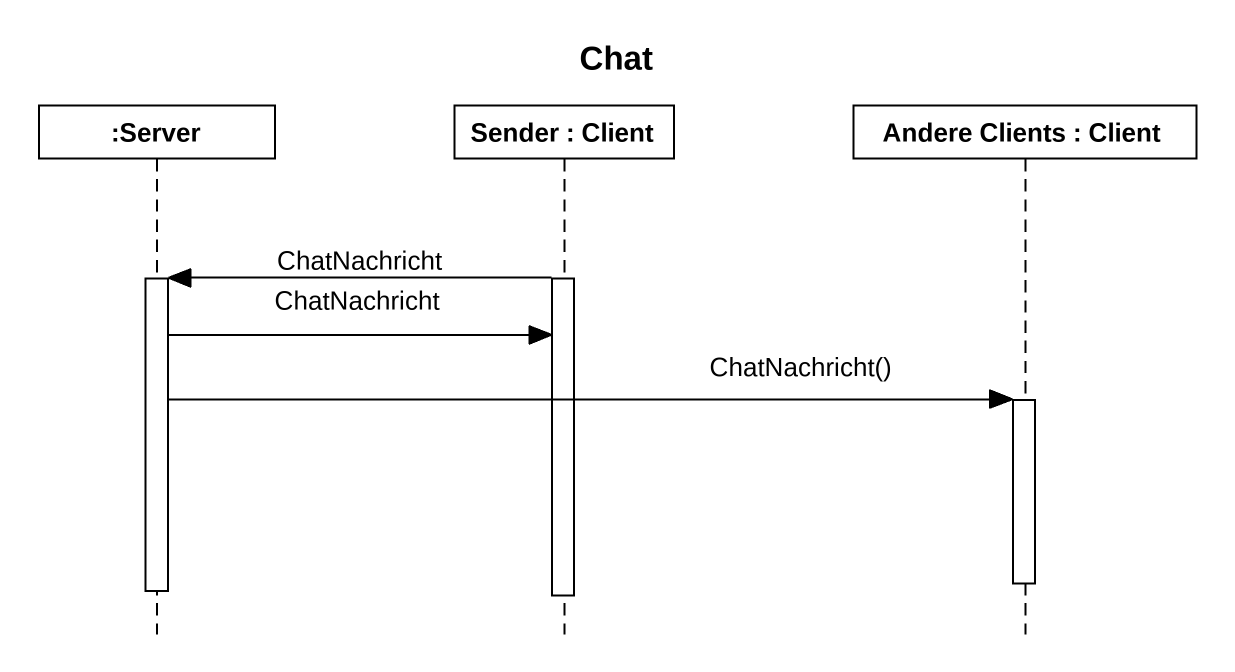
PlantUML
@startuml
title Chat
hide footbox
participant ":Server" as Server
participant "Sender : Client" as Sender
participant "Andere Clients : Client" as Andere_Clients

activate Sender
Sender -> Server : ChatNachricht
activate Server
Server -> Sender : ChatNachricht
Server -> Andere_Clients : ChatNachricht()
activate Andere_Clients
deactivate Andere_Clients
deactivate Server
deactivate Sender
@enduml
